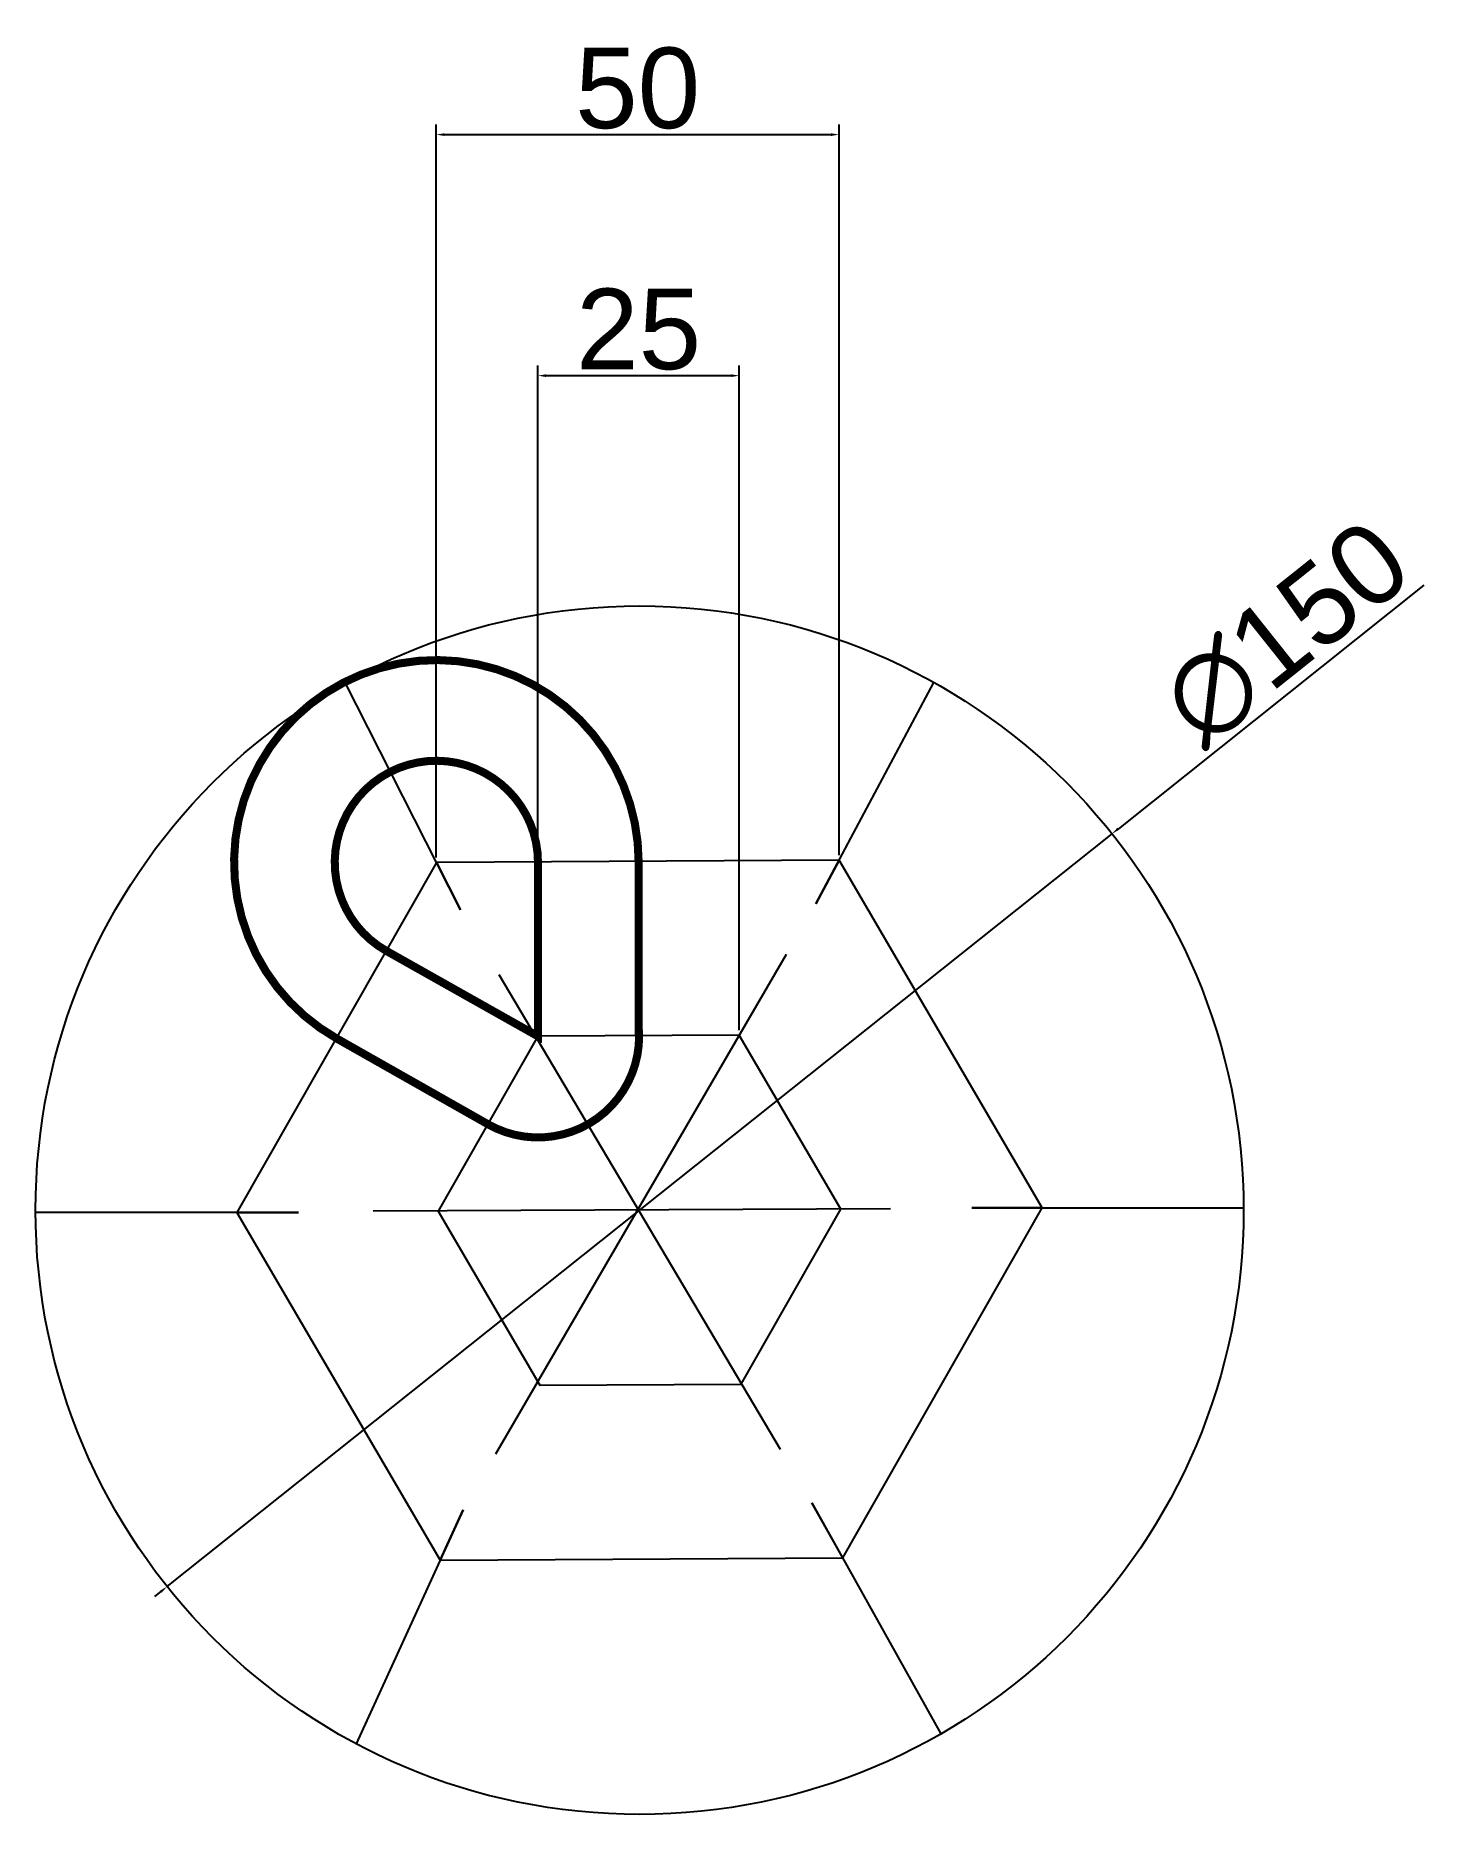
# Model space of a CAD drawing. Header units: millimetres. Extents: x -75 to 99, y -74 to 146.
import ezdxf

# ---------------------------------------------------------------- set-up
doc = ezdxf.new("R2010")
doc.units = ezdxf.units.MM
doc.layers.add('cotas', color=252, linetype='Continuous')
doc.styles.get("Standard").update_dxf_attribs({"font": 'arial.ttf'})
doc.dimstyles.new('ISO-25', dxfattribs={"dimtxt": 2.5, "dimasz": 2.5, "dimexe": 1.25, "dimexo": 0.625, "dimtad": 1, "dimtxsty": 'Standard', "dimcen": 2.5, "dimadec": 0, "dimazin": 0, "dimtfac": 1, "dimtmove": 0, "dimatfit": 3, "dimfxl": 1, "dimarcsym": 0})

# ---------------------------------------------------------------- blocks, each defined once
blk = doc.blocks.new('*D1')
at = {"layer": 'cotas', "color": 0, "lineweight": -2, "transparency": 16777216}
for p, q in [((-12.42, 22.74), (-12.42, 105.36)), ((-11.42, 104.11), (11.58, 104.11)), ((12.58, 22.87), (12.58, 105.36))]:
    blk.add_line(p, q, dxfattribs=at)
at = {"layer": 'cotas', "color": 0, "transparency": 16777216}
for points in [[(-11.42, 104.28), (-11.42, 103.94), (-12.42, 104.11)], [(11.58, 104.28), (11.58, 103.94), (12.58, 104.11)]]:
    blk.add_solid(points, dxfattribs=at)
at = {"layer": 'Defpoints', "color": 0, "transparency": 16777216}
for p in [(12.58, 104.11), (-12.42, 22.11), (12.58, 22.25)]:
    blk.add_point(p, dxfattribs=at)
at = {"layer": 'cotas', "color": 0, "transparency": 16777216, "insert": (0.08, 109.84), "char_height": 10, "attachment_point": 5}
blk.add_mtext('25', dxfattribs=at)
blk = doc.blocks.new('*D2')
at = {"layer": 'cotas', "color": 0, "lineweight": -2, "transparency": 16777216}
for p, q in [((-25.04, 44.32), (-25.04, 135.28)), ((24.96, 44.59), (24.96, 135.28)), ((-24.04, 134.03), (23.96, 134.03))]:
    blk.add_line(p, q, dxfattribs=at)
at = {"layer": 'cotas', "color": 0, "transparency": 16777216}
for points in [[(-24.04, 134.2), (-24.04, 133.86), (-25.04, 134.03)], [(23.96, 134.2), (23.96, 133.86), (24.96, 134.03)]]:
    blk.add_solid(points, dxfattribs=at)
at = {"layer": 'Defpoints', "color": 0, "transparency": 16777216}
for p in [(24.96, 134.03), (-25.04, 43.69), (24.96, 43.96)]:
    blk.add_point(p, dxfattribs=at)
at = {"layer": 'cotas', "color": 0, "transparency": 16777216, "insert": (-0.04, 139.76), "char_height": 10, "attachment_point": 5}
blk.add_mtext('50', dxfattribs=at)
blk = doc.blocks.new('*D3')
at = {"layer": 'cotas', "color": 0, "lineweight": -2, "transparency": 16777216}
for p, q in [((97.58, 78.09), (59.65, 47.88)), ((-58.47, -46.2), (58.86, 47.25)), ((-59.25, -46.82), (-60.03, -47.44))]:
    blk.add_line(p, q, dxfattribs=at)
at = {"layer": 'cotas', "color": 0, "transparency": 16777216}
for points in [[(59.54, 48.01), (59.75, 47.75), (58.86, 47.25)], [(-59.35, -46.69), (-59.15, -46.95), (-58.47, -46.2)]]:
    blk.add_solid(points, dxfattribs=at)
at = {"layer": 'Defpoints', "color": 0, "transparency": 16777216}
for p in [(58.86, 47.25), (-58.47, -46.2)]:
    blk.add_point(p, dxfattribs=at)
at = {"layer": 'cotas', "color": 0, "transparency": 16777216, "insert": (80.46, 72.14), "char_height": 10, "attachment_point": 5, "rotation": 38.5365}
blk.add_mtext('∅150', dxfattribs=at)

msp = doc.modelspace()

# ---------------------------------------------------------------- linework, layer by layer
for p, q in [((-25.035, 43.693), (-22.042, 37.803)), ((24.964, 43.964), (22.091, 38.57)), ((-49.8, 0.257), (-42.17, 0.257)), ((50.198, 0.799), (41.464, 0.799)), ((-24.566, -42.908), (-21.708, -36.658)), ((25.433, -42.638), (21.606, -35.779))]:
    msp.add_line(p, q)
at = {"const_width": 1}
for points in [[(0.082, 23.323, -0.6072618), (-18.609, 11.184), (-37.417, 21.84, -1.740202), (0.082, 43.693)], [(-12.418, 43.693, 1.7429405), (-31.225, 32.698), (-12.418, 22.11), (-12.418, 43.761)]]:
    msp.add_lwpolyline(points, format="xyb", dxfattribs=at)
msp.add_lwpolyline([(0.082, 22.178), (0.082, 43.829)], dxfattribs=at)
at = {"layer": 'cotas'}
for p, q in [((-22.042, 37.803), (-36.376, 66.005)), ((22.091, 38.57), (36.719, 66.035)), ((-17.67, -29.722), (18.447, 32.311)), ((-17.28, 29.775), (17.666, -29.137)), ((-42.17, 0.257), (-74.801, 0.257)), ((31.335, 0.696), (-32.898, 0.392)), ((41.464, 0.799), (75.198, 0.799)), ((-21.708, -36.658), (-34.989, -65.705)), ((21.606, -35.779), (37.617, -64.471))]:
    msp.add_line(p, q, dxfattribs=at)
for points in [[(24.964, 43.964), (-25.035, 43.693), (-49.8, 0.257), (-24.566, -42.908), (25.433, -42.638), (50.198, 0.799)], [(12.581, 22.246), (-12.418, 22.11), (-24.801, 0.392), (-12.184, -21.19), (12.816, -21.055), (25.198, 0.663)]]:
    msp.add_lwpolyline(points, close=True, dxfattribs=at)
msp.add_circle((0.199, 0.528), 75, dxfattribs=at)

# ---------------------------------------------------------------- dimensions: what is measured, and where the dimension line sits
for base, p1, p2, picture, middle in [((24.964, 134.03), (-25.035, 43.693), (24.964, 43.964), '*D2', (-0.036, 139.761)), ((12.581, 104.109), (-12.418, 22.11), (12.581, 22.246), '*D1', (0.082, 109.84))]:
    dim = msp.add_linear_dim(base=base, p1=p1, p2=p2, dimstyle='ISO-25', override={"dimtxt": 10, "dimasz": 1}, dxfattribs=at)
    dim.commit()
    dim.dimension.update_dxf_attribs({"geometry": picture, "text_midpoint": middle})
dim = msp.add_diameter_dim_2p(p1=(-58.467, -46.198), p2=(58.865, 47.254), dimstyle='ISO-25', override={"dimtxt": 10, "dimasz": 1}, dxfattribs=at)
dim.commit()
dim.dimension.update_dxf_attribs({"geometry": '*D3', "text_midpoint": (84.204, 67.436), "dimtype": 163})

doc.saveas('drawing.dxf')
